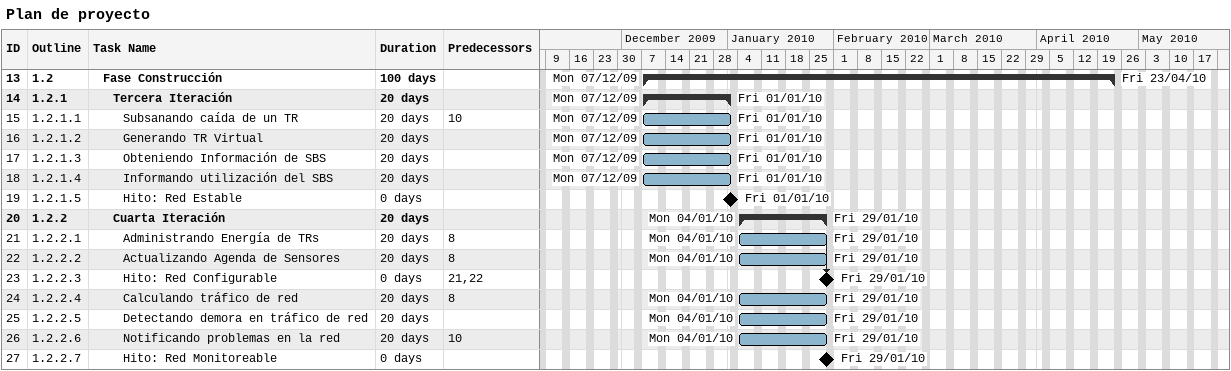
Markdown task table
Plan de proyecto

| ID | WBS | Task | Duration | Start | Finish | Predecessors |
|---|---|---|---|---|---|---|
| 13 | 1.2 | **Fase Construcción** | 100d | 2009-12-07 | 2010-04-23 |  |
| 14 | 1.2.1 | **Tercera Iteración** | 20d | 2009-12-07 | 2010-01-01 |  |
| 15 | 1.2.1.1 | Subsanando caída de un TR | 20d | 2009-12-07 | 2010-01-01 | 10 |
| 16 | 1.2.1.2 | Generando TR Virtual | 20d | 2009-12-07 | 2010-01-01 |  |
| 17 | 1.2.1.3 | Obteniendo Información de SBS | 20d | 2009-12-07 | 2010-01-01 |  |
| 18 | 1.2.1.4 | Informando utilización del SBS | 20d | 2009-12-07 | 2010-01-01 |  |
| 19 | 1.2.1.5 | Hito: Red Estable | 0d | 2010-01-01 | 2010-01-01 |  |
| 20 | 1.2.2 | **Cuarta Iteración** | 20d | 2010-01-04 | 2010-01-29 |  |
| 21 | 1.2.2.1 | Administrando Energía de TRs | 20d | 2010-01-04 | 2010-01-29 | 8 |
| 22 | 1.2.2.2 | Actualizando Agenda de Sensores | 20d | 2010-01-04 | 2010-01-29 | 8 |
| 23 | 1.2.2.3 | Hito: Red Configurable | 0d | 2010-01-29 | 2010-01-29 | 21, 22 |
| 24 | 1.2.2.4 | Calculando tráfico de red | 20d | 2010-01-04 | 2010-01-29 | 8 |
| 25 | 1.2.2.5 | Detectando demora en tráfico de red | 20d | 2010-01-04 | 2010-01-29 |  |
| 26 | 1.2.2.6 | Notificando problemas en la red | 20d | 2010-01-04 | 2010-01-29 | 10 |
| 27 | 1.2.2.7 | Hito: Red Monitoreable | 0d | 2010-01-29 | 2010-01-29 |  |
